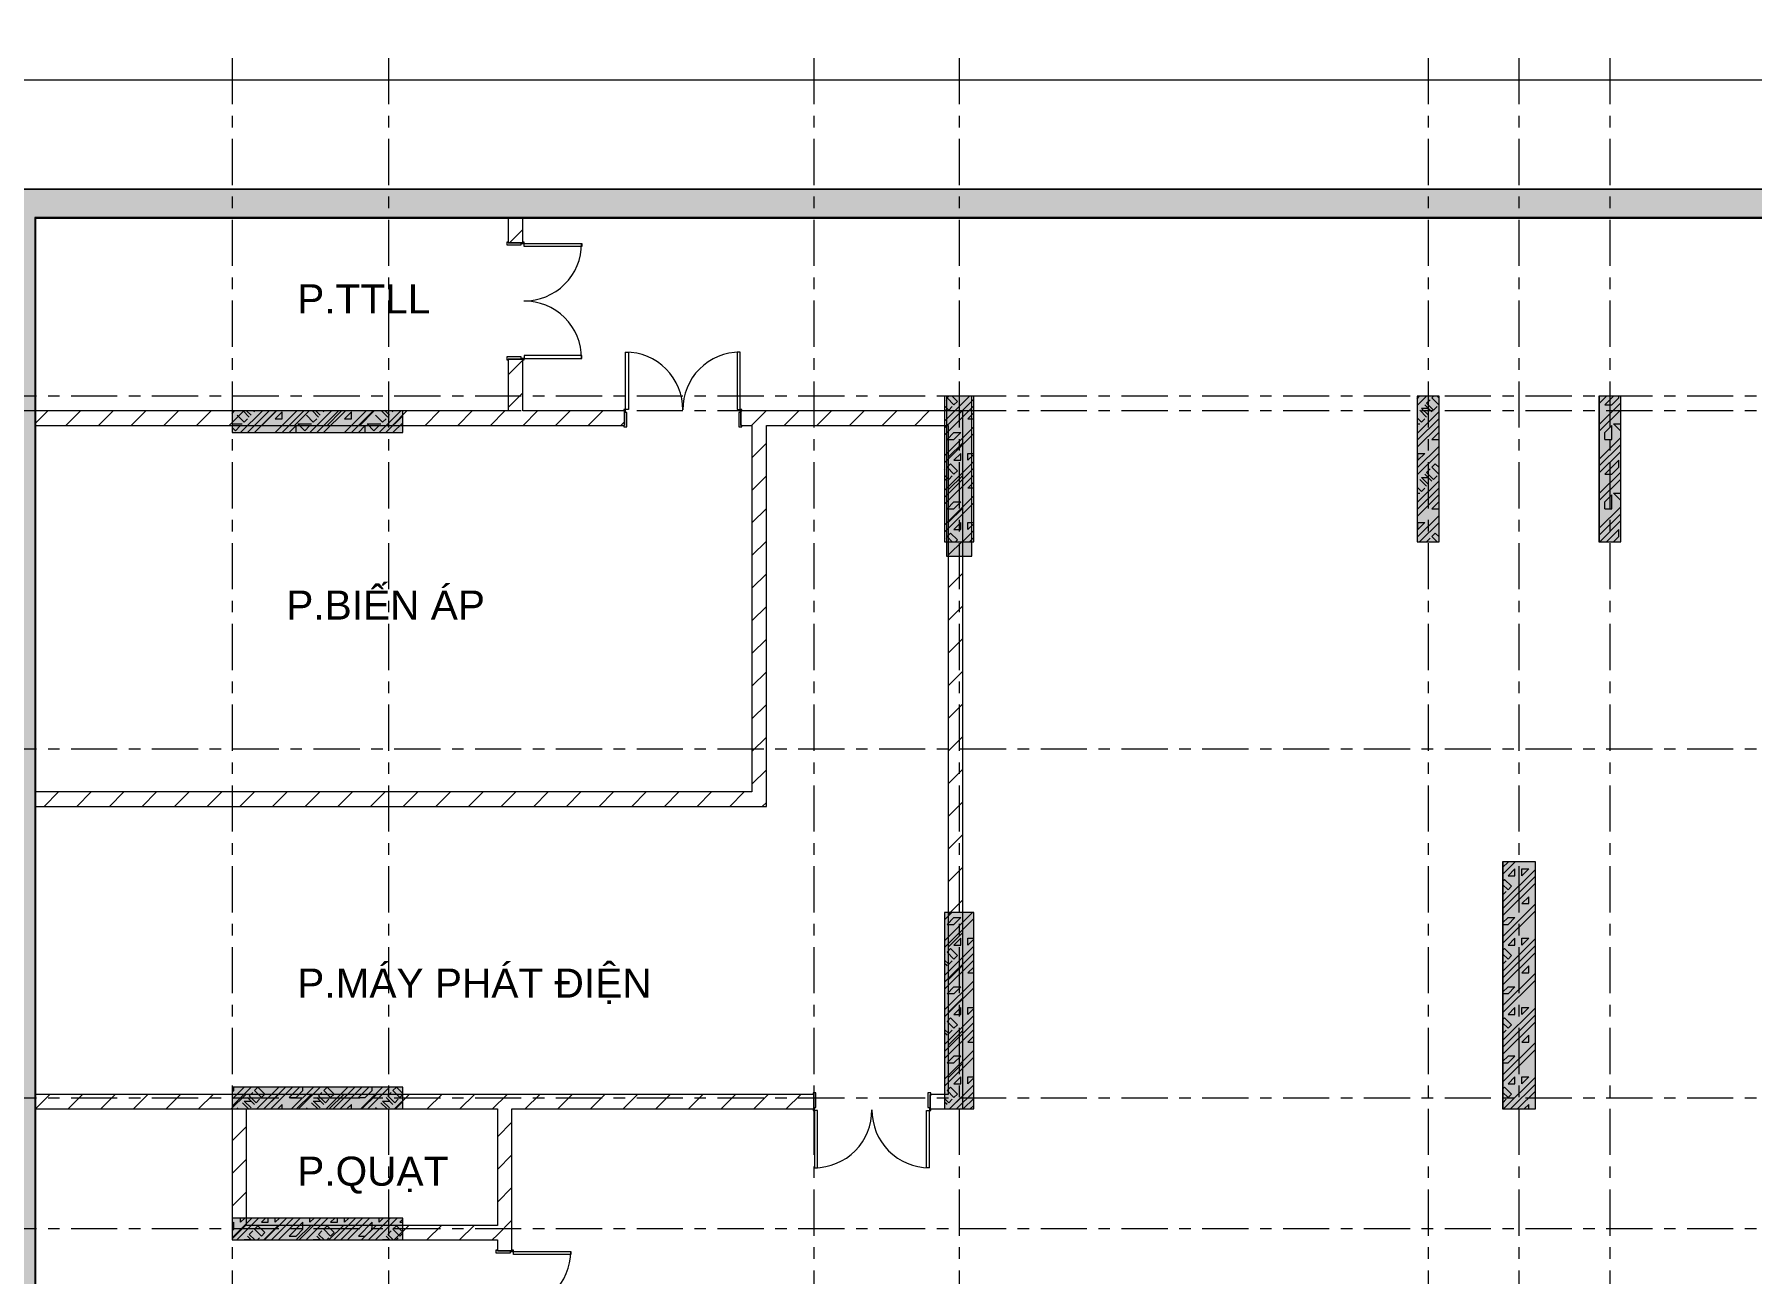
# Model space of a CAD drawing. Header units: millimetres. Extents: x -23040 to 110735, y -14554 to 50786.
# Drawn here: x -11218 to 12400, y 30536 to 47577 of the extents above; entities that cross this region are included whole.
import ezdxf

# ---------------------------------------------------------------- set-up
doc = ezdxf.new("R2010")
doc.units = ezdxf.units.MM
doc.linetypes.add('Grid Line', pattern=[22.225, 12.7, -3.175, 3.175, -3.175])
doc.layers.get('DEFPOINTS').update_dxf_attribs({"color": 230, "lineweight": 13})
for name, color, linetype, lineweight in [('CHU', 181, 'Continuous', 5), ('CUA', 31, 'Continuous', 9), ('DIM', 1, 'Continuous', 5), ('HATCH-TUONG', 152, 'Continuous', 9), ('NET CAT', 3, 'Continuous', 5), ('NET-CAT', 3, 'Continuous', 9), ('TRUC', 225, 'Continuous', 5)]:
    doc.layers.add(name, color=color, linetype=linetype, lineweight=lineweight)
doc.styles.add('Arial_14', font='arial.ttf', dxfattribs={"height": 400})
doc.styles.add('TA1', font='arial.ttf')
doc.dimstyles.new('D_200_KTx2', dxfattribs={"dimtxt": 400, "dimasz": 300, "dimexe": 300, "dimexo": 300, "dimgap": 160, "dimtad": 1, "dimdec": 0, "dimzin": 9, "dimtxsty": 'TA1', "dimblk": 'ARCHTICK', "dimcen": 1, "dimdle": 300, "dimclrd": 256, "dimclre": 256, "dimclrt": 7, "dimadec": 0, "dimazin": 0, "dimtfac": 1, "dimtdec": 0, "dimtix": 1, "dimtmove": 1, "dimatfit": 3, "dimldrblk": 'ARCHTICK', "dimfxl": 1, "dimtolj": 1, "dimtzin": 0, "dimlwd": -1, "dimlwe": -1, "dimarcsym": 0})
pattern_1 = [(45, (95.25, 0), (-476.2456, 476.2456), []), (45, (190.5, 0), (-476.2456, 476.2456), []), (45, (0, 0), (-476.2456, 476.2456), []), (45, (476.25, 0), (-476.2456, 476.2456), []), (45, (571.5, 0), (-476.2456, 476.2456), []), (0, (381, 95.25), (0, 952.5), [95.25, -857.25]), (0, (476.25, 190.5), (0, 952.5), [95.25, -857.25]), (45, (381, 95.25), (0, 952.491), [134.683, -1212.342]), (45, (476.25, 95.25), (0, 952.491), [134.683, -1212.342]), (0, (381, 95.25), (0, 952.5), [95.25, -857.25]), (90, (-95.25, 95.25), (-952.5, 6e-14), [95.25, -857.25]), (90, (0, 95.25), (-952.5, 6e-14), [190.5, -762]), (45, (-95.25, 190.5), (0, 952.491), [134.683, -1212.342]), (90, (762, 381), (-952.5, 6e-14), [95.25, -857.25]), (0, (666.75, 381), (0, 952.5), [95.25, -857.25]), (45, (666.75, 381), (0, 952.491), [134.683, -1212.342]), (0, (857.25, 95.25), (0, 952.5), [95.25, -857.25]), (0, (857.25, 571.5), (0, 952.5), [95.25, -857.25]), (90, (1047.75, 666.75), (-952.5, 6e-14), [95.25, -857.25]), (45, (857.25, 571.5), (0, 952.491), [269.367, -1077.659]), (45, (952.5, 571.5), (0, 952.491), [134.683, -1212.342]), (45, (1143, 762), (0, 952.491), [134.683, -1212.342]), (0, (1143, 857.25), (0, 952.5), [95.25, -857.25]), (90, (1143, 762), (-952.5, 6e-14), [95.25, -857.25]), (0, (476.25, 762), (0, 952.5), [95.25, -857.25]), (0, (666.75, 857.25), (0, 952.5), [95.25, -857.25]), (90, (571.5, 762), (-952.5, 6e-14), [95.25, -857.25]), (90, (666.75, 762), (-952.5, 6e-14), [95.25, -857.25]), (45, (476.25, 762), (0, 952.491), [134.684, -1212.342]), (45, (666.75, 762), (0, 952.491), [134.684, -1212.342]), (135, (119, 214.8), (-952.491, 6e-14), [134.683, -1212.342]), (135, (238.1, 333.4), (-952.491, 6e-14), [134.683, -1212.342]), (135, (309.56, 404.8), (-952.491, 6e-14), [134.683, -1212.342]), (135, (333.4, 428.6), (-952.491, 6e-14), [134.683, -1212.342]), (135, (381, 476.25), (-952.491, 6e-14), [134.684, -1212.342]), (135, (404.8, 500.06), (-952.491, 6e-14), [134.683, -1212.342]), (135, (476.25, 571.5), (-952.491, 6e-14), [134.684, -1212.342]), (135, (523.9, 619.1), (-952.491, 6e-14), [134.684, -1212.342]), (45, (119, 214.8), (0, 952.491), [95.25, -1251.775]), (45, (238.1, 333.4), (0, 952.491), [67.361, -1279.665]), (45, (404.8, 500.06), (0, 952.491), [67.361, -1279.665]), (45, (309.56, 595.3), (0, 952.491), [67.361, -1279.665]), (45, (476.25, 571.5), (0, 952.491), [67.361, -1279.665]), (45, (381, 666.75), (0, 952.491), [67.361, -1279.665]), (0, (24.2, 309.5), (0, 952.5), [190.043, -762.457]), (0, (238.1, 523.9), (0, 952.5), [95.25, -857.25])]
pattern_2 = [(45, (95.25, 0), (-476.2456, 476.2456), []), (45, (190.5, 0), (-476.2456, 476.2456), []), (45, (0, 0), (-476.2456, 476.2456), []), (45, (476.25, 0), (-476.2456, 476.2456), []), (45, (571.5, 0), (-476.2456, 476.2456), []), (0, (381, 95.25), (0, 952.5), [95.25, -857.25]), (0, (476.25, 190.5), (0, 952.5), [95.25, -857.25]), (45, (381, 95.25), (0, 952.491), [134.684, -1212.342]), (45, (476.25, 95.25), (0, 952.491), [134.684, -1212.342]), (0, (381, 95.25), (0, 952.5), [95.25, -857.25]), (90, (-95.25, 95.25), (-952.5, 6e-14), [95.25, -857.25]), (90, (0, 95.25), (-952.5, 6e-14), [190.5, -762]), (45, (-95.25, 190.5), (0, 952.491), [134.684, -1212.342]), (90, (762, 381), (-952.5, 6e-14), [95.25, -857.25]), (0, (666.75, 381), (0, 952.5), [95.25, -857.25]), (45, (666.75, 381), (0, 952.491), [134.683, -1212.342]), (0, (857.25, 95.25), (0, 952.5), [95.25, -857.25]), (0, (857.25, 571.5), (0, 952.5), [95.25, -857.25]), (90, (1047.75, 666.75), (-952.5, 6e-14), [95.25, -857.25]), (45, (857.25, 571.5), (0, 952.491), [269.367, -1077.659]), (45, (952.5, 571.5), (0, 952.491), [134.683, -1212.342]), (45, (1143, 762), (0, 952.491), [134.684, -1212.342]), (0, (1143, 857.25), (0, 952.5), [95.25, -857.25]), (90, (1143, 762), (-952.5, 6e-14), [95.25, -857.25]), (0, (476.25, 762), (0, 952.5), [95.25, -857.25]), (0, (666.75, 857.25), (0, 952.5), [95.25, -857.25]), (90, (571.5, 762), (-952.5, 6e-14), [95.25, -857.25]), (90, (666.75, 762), (-952.5, 6e-14), [95.25, -857.25]), (45, (476.25, 762), (0, 952.491), [134.684, -1212.342]), (45, (666.75, 762), (0, 952.491), [134.683, -1212.342]), (135, (119, 214.8), (-952.491, 6e-14), [134.684, -1212.342]), (135, (238.1, 333.4), (-952.491, 6e-14), [134.684, -1212.342]), (135, (309.56, 404.8), (-952.491, 6e-14), [134.684, -1212.342]), (135, (333.4, 428.6), (-952.491, 6e-14), [134.683, -1212.342]), (135, (381, 476.25), (-952.491, 6e-14), [134.683, -1212.342]), (135, (404.8, 500.06), (-952.491, 6e-14), [134.684, -1212.342]), (135, (476.25, 571.5), (-952.491, 6e-14), [134.683, -1212.342]), (135, (523.9, 619.1), (-952.491, 6e-14), [134.684, -1212.342]), (45, (119, 214.8), (0, 952.491), [95.25, -1251.776]), (45, (238.1, 333.4), (0, 952.491), [67.361, -1279.665]), (45, (404.8, 500.06), (0, 952.491), [67.361, -1279.665]), (45, (309.56, 595.3), (0, 952.491), [67.361, -1279.665]), (45, (476.25, 571.5), (0, 952.491), [67.361, -1279.665]), (45, (381, 666.75), (0, 952.491), [67.361, -1279.665]), (0, (24.2, 309.5), (0, 952.5), [190.043, -762.457]), (0, (238.1, 523.9), (0, 952.5), [95.25, -857.25])]
pattern_3 = [(45, (0, 0), (-224.5064, 224.5064), [])]

# ---------------------------------------------------------------- blocks, each defined once
blk = doc.blocks.new('ALC1807-ASCENT PLAZA-KET CAU 1_rvt-1-MẶT BẰNG HẦM 1')
at = {"layer": 'HATCH-TUONG', "lineweight": 5}
h = blk.add_hatch(dxfattribs=at)
h.set_pattern_fill('FP_4', color=256, style=0, pattern_type=2)
h.set_pattern_definition(pattern_2)
h.paths.add_polyline_path([(42260, 45060), (42654, 45060), (42599, 45450), (-11599, 45450), (-11599, 45060), (10655, 45060)], flags=0)
h = blk.add_hatch(dxfattribs=at)
h.set_pattern_fill('FP_4', color=256, style=0, pattern_type=2)
h.set_pattern_definition(pattern_2)
h.paths.add_polyline_path([(-11209, 19822), (-11209, 45060), (-11599, 45060), (-11599, 20084)], flags=0)
at = {"layer": 'NET CAT'}
for points in [[(1676, 40400), (1676, 42600), (1326, 42600), (1326, 40400)], [(8101, 40600), (8101, 42600), (7801, 42600), (7801, 40600)], [(10601, 40600), (10601, 42600), (10301, 42600), (10301, 40600)], [(-6149, 42100), (-6149, 42400), (-8499, 42400), (-8499, 42100), (-6464, 42100)], [(9426, 32800), (9426, 36200), (8976, 36200), (8976, 32800)], [(1701, 32800), (1701, 35500), (1301, 35500), (1301, 32800)], [(-6149, 32800), (-6149, 33100), (-8499, 33100), (-8499, 32800), (-6464, 32800)], [(-6149, 31000), (-6149, 31300), (-8499, 31300), (-8499, 31000), (-6464, 31000)]]:
    blk.add_hatch(color=256, dxfattribs=at).paths.add_polyline_path(points, flags=0)
at = {"layer": 'NET CAT', "lineweight": 13}
for p, q in [((1676, 42600), (1326, 42600)), ((1326, 42600), (1326, 40400)), ((1676, 40400), (1676, 42600)), ((8101, 42600), (7801, 42600)), ((7801, 42600), (7801, 40600)), ((8101, 40600), (8101, 42600)), ((10601, 42600), (10301, 42600)), ((10301, 42600), (10301, 40600)), ((10601, 40600), (10601, 42600)), ((-6149, 42400), (-8499, 42400)), ((-8499, 42400), (-8499, 42100)), ((-6149, 42100), (-6149, 42400)), ((-8499, 42100), (-6149, 42100)), ((1326, 40400), (1676, 40400)), ((7801, 40600), (8101, 40600)), ((10301, 40600), (10601, 40600)), ((9426, 36200), (8976, 36200)), ((8976, 36200), (8976, 32800)), ((9426, 32800), (9426, 36200)), ((1701, 35500), (1301, 35500)), ((1301, 35500), (1301, 32800)), ((1701, 32800), (1701, 35500)), ((-6149, 33100), (-8499, 33100)), ((-8499, 33100), (-8499, 32800)), ((-6149, 32800), (-6149, 33100)), ((-8499, 32800), (-6149, 32800)), ((1301, 32800), (1701, 32800)), ((8976, 32800), (9426, 32800)), ((-6149, 31300), (-8499, 31300)), ((-8499, 31300), (-8499, 31000)), ((-6149, 31000), (-6149, 31300)), ((-8499, 31000), (-6149, 31000))]:
    blk.add_line(p, q, dxfattribs=at)
at = {"layer": 'NET-CAT'}
for p, q in [((42599, 45450), (-11599, 45450)), ((-11199, 45050), (42252, 45050)), ((-11199, 20297), (-11199, 45050))]:
    blk.add_line(p, q, dxfattribs=at)
at = {"layer": 'NET-CAT', "lineweight": 9}
for p, q in [((42260, 45060), (-11209, 45060)), ((-11209, 45050), (-11209, 45060)), ((-11209, 45050), (-11209, 20292))]:
    blk.add_line(p, q, dxfattribs=at)
blk = doc.blocks.new('CUA 2 CANH MO KHUNG NHOM - 1 - Type 1-402315-MẶT BẰNG HẦM 1')
at = {"layer": 'CUA'}
for p, q in [((-688, 911), (-648, 911)), ((-688, 122), (-688, 911)), ((-648, 911), (-648, 122)), ((850, 911), (850, 122)), ((890, 911), (850, 911)), ((890, 122), (890, 911)), ((-648, 122), (-688, 122)), ((850, 122), (890, 122))]:
    blk.add_line(p, q, dxfattribs=at)
at = {"layer": 'CUA', "lineweight": 5}
for p, q in [((-689, 122), (-709, 122)), ((-709, 122), (-709, 102)), ((-709, 102), (-699, 102)), ((-699, 102), (-699, -98)), ((-689, 81), (-689, 122)), ((-669, 81), (-689, 81)), ((-669, -118), (-669, 81)), ((891, 81), (871, 81)), ((871, 81), (871, -118)), ((911, 122), (891, 122)), ((891, 122), (891, 81)), ((901, -98), (901, 102)), ((901, 102), (911, 102)), ((911, 102), (911, 122)), ((-699, -98), (-709, -98)), ((-709, -98), (-709, -118)), ((-709, -118), (-669, -118)), ((871, -118), (911, -118)), ((911, -98), (901, -98)), ((911, -118), (911, -98))]:
    blk.add_line(p, q, dxfattribs=at)
for centre, start, end in [((-688, 122), 359.5, 90), ((890, 122), 90, 180.5)]:
    blk.add_arc(centre, 788, start, end, dxfattribs=at)
blk = doc.blocks.new('_ArchTick')
at = {"color": 0, "const_width": 0.15}
blk.add_lwpolyline([(-0.5, -0.5), (0.5, 0.5)], dxfattribs=at)
blk = doc.blocks.new('*D118')
at = {"layer": 'DEFPOINTS', "color": 0, "transparency": 16777216}
for p in [(42599, 46950), (-11599, 45450), (42599, 45450)]:
    blk.add_point(p, dxfattribs=at)
at = {"layer": 'DIM', "transparency": 16777216}
for p, q in [((-11599, 45750), (-11599, 47250)), ((42599, 45750), (42599, 47250)), ((-11899, 46950), (42899, 46950))]:
    blk.add_line(p, q, dxfattribs=at)
at = {"layer": 'DIM', "transparency": 16777216, "xscale": 300, "yscale": 300, "zscale": 300, "rotation": 180}
blk.add_blockref('_ArchTick', (-11599, 46950), dxfattribs=at)
at = {"layer": 'DIM', "transparency": 16777216, "xscale": 300, "yscale": 300, "zscale": 300}
blk.add_blockref('_ArchTick', (42599, 46950), dxfattribs=at)
at = {"layer": 'DIM', "color": 7, "transparency": 16777216, "insert": (15500, 47314), "char_height": 400, "attachment_point": 5, "style": 'TA1'}
blk.add_mtext('\\A1;54198', dxfattribs=at)

msp = doc.modelspace()

# ---------------------------------------------------------------- hatches: boundary and pattern name
at = {"layer": 'HATCH-TUONG', "lineweight": 5}
h = msp.add_hatch(dxfattribs=at)
h.set_pattern_fill('FP_1', color=256, style=0, pattern_type=2)
h.set_pattern_definition(pattern_1)
h.paths.add_polyline_path([(42260.3, 45059.9), (42654.2, 45059.9), (42598.9, 45449.9), (-11599.5, 45449.9), (-11599.5, 45059.9), (9231.1, 45059.9)], flags=0)
h = msp.add_hatch(dxfattribs=at)
h.set_pattern_fill('FP_1', color=256, style=0, pattern_type=2)
h.set_pattern_definition(pattern_1)
h.paths.add_polyline_path([(-11209.5, 19822.3), (-11209.5, 45059.9), (-11599.5, 45059.9), (-11599.5, 20083.7)], flags=0)
h = msp.add_hatch(dxfattribs=at)
h.set_pattern_fill('FP_2', color=256, style=0, pattern_type=2)
h.set_pattern_definition(pattern_3)
h.paths.add_polyline_path([(-4499.5, 42399.9), (-4499.5, 43109.9), (-4699.5, 43109.9), (-4699.5, 42399.9)], flags=0)
h.paths.add_polyline_path([(-4699.5, 44709.9), (-4499.5, 44709.9), (-4499.5, 45059.9), (-4699.5, 45059.9)], flags=0)
h = msp.add_hatch(dxfattribs=at)
h.set_pattern_fill('FP_2', color=256, style=0, pattern_type=2)
h.set_pattern_definition(pattern_3)
h.paths.add_polyline_path([(-1349.5, 42199.9), (1350.5, 42199.9), (1350.5, 42399.9), (-1499.5, 42399.9), (-1499.5, 42199.9)], flags=0)
h.paths.add_polyline_path([(-3099.5, 42199.9), (-3099.5, 42399.9), (-11209.5, 42399.9), (-11209.5, 42199.9), (-6149.5, 42199.9)], flags=0)
h = msp.add_hatch(dxfattribs=at)
h.set_pattern_fill('FP_2', color=256, style=0, pattern_type=2)
h.set_pattern_definition(pattern_3)
h.paths.add_polyline_path([(1550.5, 32799.9), (1550.5, 42399.9), (1350.5, 42399.9), (1350.5, 32799.9)], flags=0)
h = msp.add_hatch(dxfattribs=at)
h.set_pattern_fill('FP_2', color=256, style=0, pattern_type=2)
h.set_pattern_definition(pattern_3)
h.paths.add_polyline_path([(-1149.5, 37159.9), (-1149.5, 42199.9), (-1349.5, 42199.9), (-1349.5, 37159.9)], flags=0)
h = msp.add_hatch(dxfattribs=at)
h.set_pattern_fill('FP_2', color=256, style=0, pattern_type=2)
h.set_pattern_definition(pattern_3)
h.paths.add_polyline_path([(-2387.7, 36959.9), (-1149.5, 36959.9), (-1149.5, 37159.9), (-11209.5, 37159.9), (-11209.5, 36959.9)], flags=0)
h = msp.add_hatch(dxfattribs=at)
h.set_pattern_fill('FP_2', color=256, style=0, pattern_type=2)
h.set_pattern_definition(pattern_3)
h.paths.add_polyline_path([(1275.5, 32799.9), (1350.5, 32799.9), (1350.5, 32999.9), (1100.5, 32999.9), (1100.5, 32799.9)], flags=0)
h.paths.add_polyline_path([(-4849.5, 32799.9), (-499.5, 32799.9), (-499.5, 32999.9), (-11209.5, 32999.9), (-11209.5, 32799.9), (-6149.3, 32799.9)], flags=0)
h = msp.add_hatch(dxfattribs=at)
h.set_pattern_fill('FP_2', color=256, style=0, pattern_type=2)
h.set_pattern_definition(pattern_3)
h.paths.add_polyline_path([(-8299.5, 30999.9), (-8299.5, 32799.9), (-8499.5, 32799.9), (-8499.5, 30999.9)], flags=0)
h = msp.add_hatch(dxfattribs=at)
h.set_pattern_fill('FP_2', color=256, style=0, pattern_type=2)
h.set_pattern_definition(pattern_3)
h.paths.add_polyline_path([(-4649.5, 26649.9), (-4649.5, 29249.9), (-4849.5, 29249.9), (-4849.5, 26649.9)], flags=0)
h.paths.add_polyline_path([(-4649.5, 30849.9), (-4649.5, 32799.9), (-4849.5, 32799.9), (-4849.5, 30849.9)], flags=0)
h = msp.add_hatch(dxfattribs=at)
h.set_pattern_fill('FP_2', color=256, style=0, pattern_type=2)
h.set_pattern_definition(pattern_3)
h.paths.add_polyline_path([(-4849.5, 30999.9), (-4849.5, 31199.9), (-8299.5, 31199.9), (-8299.5, 30999.9), (-6149.5, 30999.9)], flags=0)
at = {"layer": 'NET CAT'}
h = msp.add_hatch(dxfattribs=at)
h.set_pattern_fill('FP_1', color=256, style=0, pattern_type=2)
h.set_pattern_definition(pattern_1)
h.paths.add_polyline_path([(1700.5, 40599.9), (1700.5, 42599.9), (1300.5, 42599.9), (1300.5, 40599.9)], flags=0)
h = msp.add_hatch(dxfattribs=at)
h.set_pattern_fill('FP_1', color=256, style=0, pattern_type=2)
h.set_pattern_definition(pattern_1)
h.paths.add_polyline_path([(7800.5, 40599.9), (8100.5, 40599.9), (8100.5, 42599.9), (7800.5, 42599.9)], flags=0)
h = msp.add_hatch(dxfattribs=at)
h.set_pattern_fill('FP_1', color=256, style=0, pattern_type=2)
h.set_pattern_definition(pattern_1)
h.paths.add_polyline_path([(10600.5, 40599.9), (10600.5, 42599.9), (10300.5, 42599.9), (10300.5, 40599.9)], flags=0)
h = msp.add_hatch(dxfattribs=at)
h.set_pattern_fill('FP_1', color=256, style=0, pattern_type=2)
h.set_pattern_definition(pattern_1)
h.paths.add_polyline_path([(-6149.5, 42099.9), (-6149.5, 42399.9), (-8499.5, 42399.9), (-8499.5, 42099.9)], flags=0)
h = msp.add_hatch(dxfattribs=at)
h.set_pattern_fill('FP_1', color=256, style=0, pattern_type=2)
h.set_pattern_definition(pattern_1)
h.paths.add_polyline_path([(9400.5, 32799.9), (9425.5, 32799.9), (9425.5, 36199.9), (8975.5, 36199.9), (8975.5, 32799.9), (9231.1, 32799.9)], flags=0)
h = msp.add_hatch(dxfattribs=at)
h.set_pattern_fill('FP_1', color=256, style=0, pattern_type=2)
h.set_pattern_definition(pattern_1)
h.paths.add_polyline_path([(1700.5, 32799.9), (1700.5, 35499.9), (1300.5, 35499.9), (1300.5, 32799.9)], flags=0)
h = msp.add_hatch(dxfattribs=at)
h.set_pattern_fill('FP_1', color=256, style=0, pattern_type=2)
h.set_pattern_definition(pattern_1)
h.paths.add_polyline_path([(-8499.5, 32799.9), (-8197.2, 32799.9), (-6149.5, 32799.9), (-6149.5, 33099.9), (-8499.5, 33099.9)], flags=0)
h = msp.add_hatch(dxfattribs=at)
h.set_pattern_fill('FP_1', color=256, style=0, pattern_type=2)
h.set_pattern_definition(pattern_1)
h.paths.add_polyline_path([(-6149.5, 30999.9), (-6149.5, 31299.9), (-8499.5, 31299.9), (-8499.5, 30999.9), (-8197.2, 30999.9)], flags=0)

# ---------------------------------------------------------------- linework, layer by layer
at = {"layer": 'NET CAT', "lineweight": 13}
for p, q in [((1700.5, 42599.9), (1300.5, 42599.9)), ((1300.5, 42599.9), (1300.5, 40599.9)), ((1700.5, 40599.9), (1700.5, 42599.9)), ((8100.5, 42599.9), (7800.5, 42599.9)), ((7800.5, 42599.9), (7800.5, 40599.9)), ((8100.5, 40599.9), (8100.5, 42599.9)), ((10600.5, 42599.9), (10300.5, 42599.9)), ((10300.5, 42599.9), (10300.5, 40599.9)), ((10600.5, 40599.9), (10600.5, 42599.9)), ((-6149.5, 42399.9), (-8499.5, 42399.9)), ((-8499.5, 42399.9), (-8499.5, 42099.9)), ((-6149.5, 42099.9), (-6149.5, 42399.9)), ((-8499.5, 42099.9), (-6149.5, 42099.9)), ((1300.5, 40599.9), (1700.5, 40599.9)), ((7800.5, 40599.9), (8100.5, 40599.9)), ((10300.5, 40599.9), (10600.5, 40599.9)), ((9425.5, 36199.9), (8975.5, 36199.9)), ((8975.5, 36199.9), (8975.5, 32799.9)), ((9425.5, 32799.9), (9425.5, 36199.9)), ((1700.5, 35499.9), (1300.5, 35499.9)), ((1300.5, 35499.9), (1300.5, 32799.9)), ((1700.5, 32799.9), (1700.5, 35499.9)), ((-8499.5, 33099.9), (-8499.5, 32799.9)), ((-6149.5, 33099.9), (-8499.3, 33099.9)), ((-6149.5, 32799.9), (-6149.5, 33099.9)), ((-8499.3, 32799.9), (-6149.5, 32799.9)), ((1300.5, 32799.9), (1700.5, 32799.9)), ((8975.5, 32799.9), (9000.5, 32799.9)), ((9000.5, 32799.9), (9400.5, 32799.9)), ((9400.5, 32799.9), (9425.5, 32799.9)), ((-6149.5, 31299.9), (-8499.5, 31299.9)), ((-8499.5, 31299.9), (-8499.5, 30999.9)), ((-6149.5, 30999.9), (-6149.5, 31299.9)), ((-8499.5, 30999.9), (-6149.5, 30999.9))]:
    msp.add_line(p, q, dxfattribs=at)
at = {"layer": 'NET-CAT'}
for p, q in [((42598.9, 45449.9), (-11599.5, 45449.9)), ((-11199.5, 45049.9), (42251.6, 45049.9)), ((-11199.5, 20297.1), (-11199.5, 45049.9))]:
    msp.add_line(p, q, dxfattribs=at)
at = {"layer": 'NET-CAT', "lineweight": 15}
for p, q in [((42260.3, 45059.9), (-11209.5, 45059.9)), ((-11209.5, 45059.9), (-11209.5, 20291.8)), ((-4699.5, 45059.9), (-4699.5, 44709.9)), ((-4499.5, 45059.9), (-4699.5, 45059.9)), ((-4499.5, 44709.9), (-4499.5, 45059.9)), ((-4699.5, 44709.9), (-4499.5, 44709.9)), ((-4699.5, 43109.9), (-4699.5, 42399.9)), ((-4499.5, 43109.9), (-4699.5, 43109.9)), ((-4499.5, 42399.9), (-4499.5, 43109.9)), ((-8499.5, 42399.9), (-11209.5, 42399.9)), ((-11209.5, 42399.9), (-11209.5, 42199.9)), ((-6149.5, 42399.9), (-8499.5, 42399.9)), ((-4699.5, 42399.9), (-6149.5, 42399.9)), ((-3099.5, 42399.9), (-4499.5, 42399.9)), ((-3099.5, 42199.9), (-3099.5, 42399.9)), ((1300.5, 42399.9), (-1499.5, 42399.9)), ((-1499.5, 42399.9), (-1499.5, 42199.9)), ((1350.5, 42399.9), (1300.5, 42399.9)), ((1550.5, 42399.9), (1350.5, 42399.9)), ((1550.5, 40599.9), (1550.5, 42399.9)), ((-11209.5, 42199.9), (-8499.5, 42199.9)), ((-8499.5, 42199.9), (-6149.5, 42199.9)), ((-6149.5, 42199.9), (-3099.5, 42199.9)), ((-1499.5, 42199.9), (-1349.5, 42199.9)), ((-1349.5, 42199.9), (-1349.5, 37159.9)), ((-1149.5, 42199.9), (1300.5, 42199.9)), ((-1149.5, 37159.9), (-1149.5, 42199.9)), ((1300.5, 42199.9), (1350.5, 42199.9)), ((1350.5, 42199.9), (1350.5, 40599.9)), ((1350.5, 40599.9), (1350.5, 36199.9)), ((1550.5, 36199.9), (1550.5, 40599.9)), ((-1349.5, 37159.9), (-11209.5, 37159.9)), ((-11209.5, 37159.9), (-11209.5, 36959.9)), ((-1149.5, 36959.9), (-1149.5, 37159.9)), ((-11209.5, 36959.9), (-1149.5, 36959.9)), ((1350.5, 36199.9), (1350.5, 32999.9)), ((1550.5, 32799.9), (1550.5, 36199.9)), ((-8499.3, 32999.9), (-11209.5, 32999.9)), ((-11209.5, 32999.9), (-11209.5, 32799.9)), ((-6149.3, 32999.9), (-8499.3, 32999.9)), ((-499.5, 32999.9), (-6149.3, 32999.9)), ((-499.5, 32799.9), (-499.5, 32999.9)), ((1275.5, 32999.9), (1100.5, 32999.9)), ((1100.5, 32999.9), (1100.5, 32799.9)), ((1350.5, 32999.9), (1275.5, 32999.9)), ((-11209.5, 32799.9), (-8499.5, 32799.9)), ((-8499.5, 32799.9), (-8499.5, 31299.9)), ((-8299.5, 32799.9), (-6149.3, 32799.9)), ((-8299.5, 31299.9), (-8299.5, 32799.9)), ((-6149.3, 32799.9), (-4849.5, 32799.9)), ((-4849.5, 32799.9), (-4849.5, 31199.9)), ((-4649.5, 32799.9), (-499.5, 32799.9)), ((-4649.5, 30849.9), (-4649.5, 32799.9)), ((1100.5, 32799.9), (1275.5, 32799.9)), ((1275.5, 32799.9), (1350.5, 32799.9)), ((1350.5, 32799.9), (1550.5, 32799.9)), ((-8499.5, 31299.9), (-8499.5, 30999.9)), ((-8299.5, 31199.9), (-8299.5, 31299.9)), ((-6149.5, 31199.9), (-8299.5, 31199.9)), ((-4849.5, 31199.9), (-6149.5, 31199.9)), ((-8499.5, 30999.9), (-8299.5, 30999.9)), ((-8299.5, 30999.9), (-6149.5, 30999.9)), ((-6149.5, 30999.9), (-4849.5, 30999.9)), ((-4849.5, 30999.9), (-4849.5, 30849.9)), ((-4849.5, 30849.9), (-4649.5, 30849.9))]:
    msp.add_line(p, q, dxfattribs=at)
at = {"layer": 'TRUC', "linetype": 'Grid Line', "ltscale": 50}
for p, q in [((-8499.5, 47249.9), (-8499.5, -7610.1)), ((-499.5, 47249.9), (-499.5, -7610.1)), ((1500.5, 47249.9), (1500.5, -10277.6)), ((7950.5, 47249.9), (7950.5, -7610.1)), ((9200.5, 47249.9), (9200.5, -10277.6)), ((10450.5, 47249.9), (10450.5, -7610.1)), ((48819.1, 42599.9), (-14136.3, 42599.9)), ((48819.1, 42399.9), (-17507, 42399.9)), ((48819.1, 37749.9), (-15192.4, 37749.9)), ((48819.1, 32949.9), (-15192.4, 32949.9)), ((48819.1, 31149.9), (-17507, 31149.9))]:
    msp.add_line(p, q, dxfattribs=at)

# ---------------------------------------------------------------- block references
at = {"lineweight": 5}
for p, rotation in [((-4601.7, 44011.4), 270), ((402, 32902.2), 180), ((-4751.7, 30151.4), 270)]:
    msp.add_blockref('CUA 2 CANH MO KHUNG NHOM - 1 - Type 1-402315-MẶT BẰNG HẦM 1', p, dxfattribs=dict(at, rotation=rotation))
msp.add_blockref('CUA 2 CANH MO KHUNG NHOM - 1 - Type 1-402315-MẶT BẰNG HẦM 1', (-2400.9, 42297.7), dxfattribs=at)

# ---------------------------------------------------------------- texts
at = {"layer": 'CHU', "color": 7, "char_height": 400, "attachment_point": 1, "line_spacing_factor": 0.936439, "style": 'Arial_14', "bg_fill": 3, "box_fill_scale": 1.25, "bg_fill_color": 256, "bg_fill_true_color": 13158600, "bg_fill_transparency": 0}
for s, insert, width in [('\\pt2540,5080,7620,10160,12700,15240,17780,20320,22860,25400,27940,30480,33020,35560,38100,40640,43180,45720,48260,50800,53340,55880,58420,60960,63500,66040,68580,71120,73660,76200,78740,81280;P.TTLL', (-7603, 44139.6), 1896.78), ('\\pt2540,5080,7620,10160,12700,15240,17780,20320,22860,25400,27940,30480,33020,35560,38100,40640,43180,45720,48260,50800,53340,55880,58420,60960,63500,66040,68580,71120,73660,76200,78740,81280;P.BIẾN ÁP', (-7753.3, 39929.2), 2846.18), ('\\pt2540,5080,7620,10160,12700,15240,17780,20320,22860,25400,27940,30480,33020,35560,38100,40640,43180,45720,48260,50800,53340,55880,58420,60960,63500,66040,68580,71120,73660,76200,78740,81280;P.MÁY PHÁT ĐIỆN', (-7603, 34731.3), 5023.74), ('\\pt2540,5080,7620,10160,12700,15240,17780,20320,22860,25400,27940,30480,33020,35560,38100,40640,43180,45720,48260,50800,53340,55880,58420,60960,63500,66040,68580,71120,73660,76200,78740,81280;P.QUẠT', (-7603, 32145), 2151.3)]:
    msp.add_mtext(s, dxfattribs=dict(at, insert=insert, width=width))

# ---------------------------------------------------------------- dimensions: what is measured, and where the dimension line sits
at = {"layer": 'DIM'}
dim = msp.add_linear_dim(base=(42598.9, 46949.9), p1=(-11599.5, 45449.9), p2=(42598.9, 45449.9), dimstyle='D_200_KTx2', dxfattribs=at)
dim.commit()
dim.dimension.update_dxf_attribs({"geometry": '*D118', "text_midpoint": (15499.7, 47314.2)})

# ---------------------------------------------------------------- next in the draw order: linework, layer by layer
msp.add_lwpolyline([(-11599.5, 45449.9), (42598.9, 45449.9), (44175.6, 34340.2), (74790.8, 41694.1), (76676.9, 35837.7), (97229.9, 42457.2), (104837.8, 16447.9), (43916.7, 9141.3), (45404.9, -3110.1), (-3499.5, -3110.1), (-3499.5, 18489.9), (-9221.1, 18489.9), (-11599.5, 20083.7)], close=True, dxfattribs=at)
at = {"layer": 'TRUC', "linetype": 'Grid Line', "ltscale": 50}
msp.add_line((-6349.5, 47249.9), (-6349.5, -10277.6), dxfattribs=at)

# ---------------------------------------------------------------- next in the draw order: block references
at = {"lineweight": 5}
msp.add_blockref('ALC1807-ASCENT PLAZA-KET CAU 1_rvt-1-MẶT BẰNG HẦM 1', (0, 0), dxfattribs=at)

doc.saveas('drawing.dxf')
